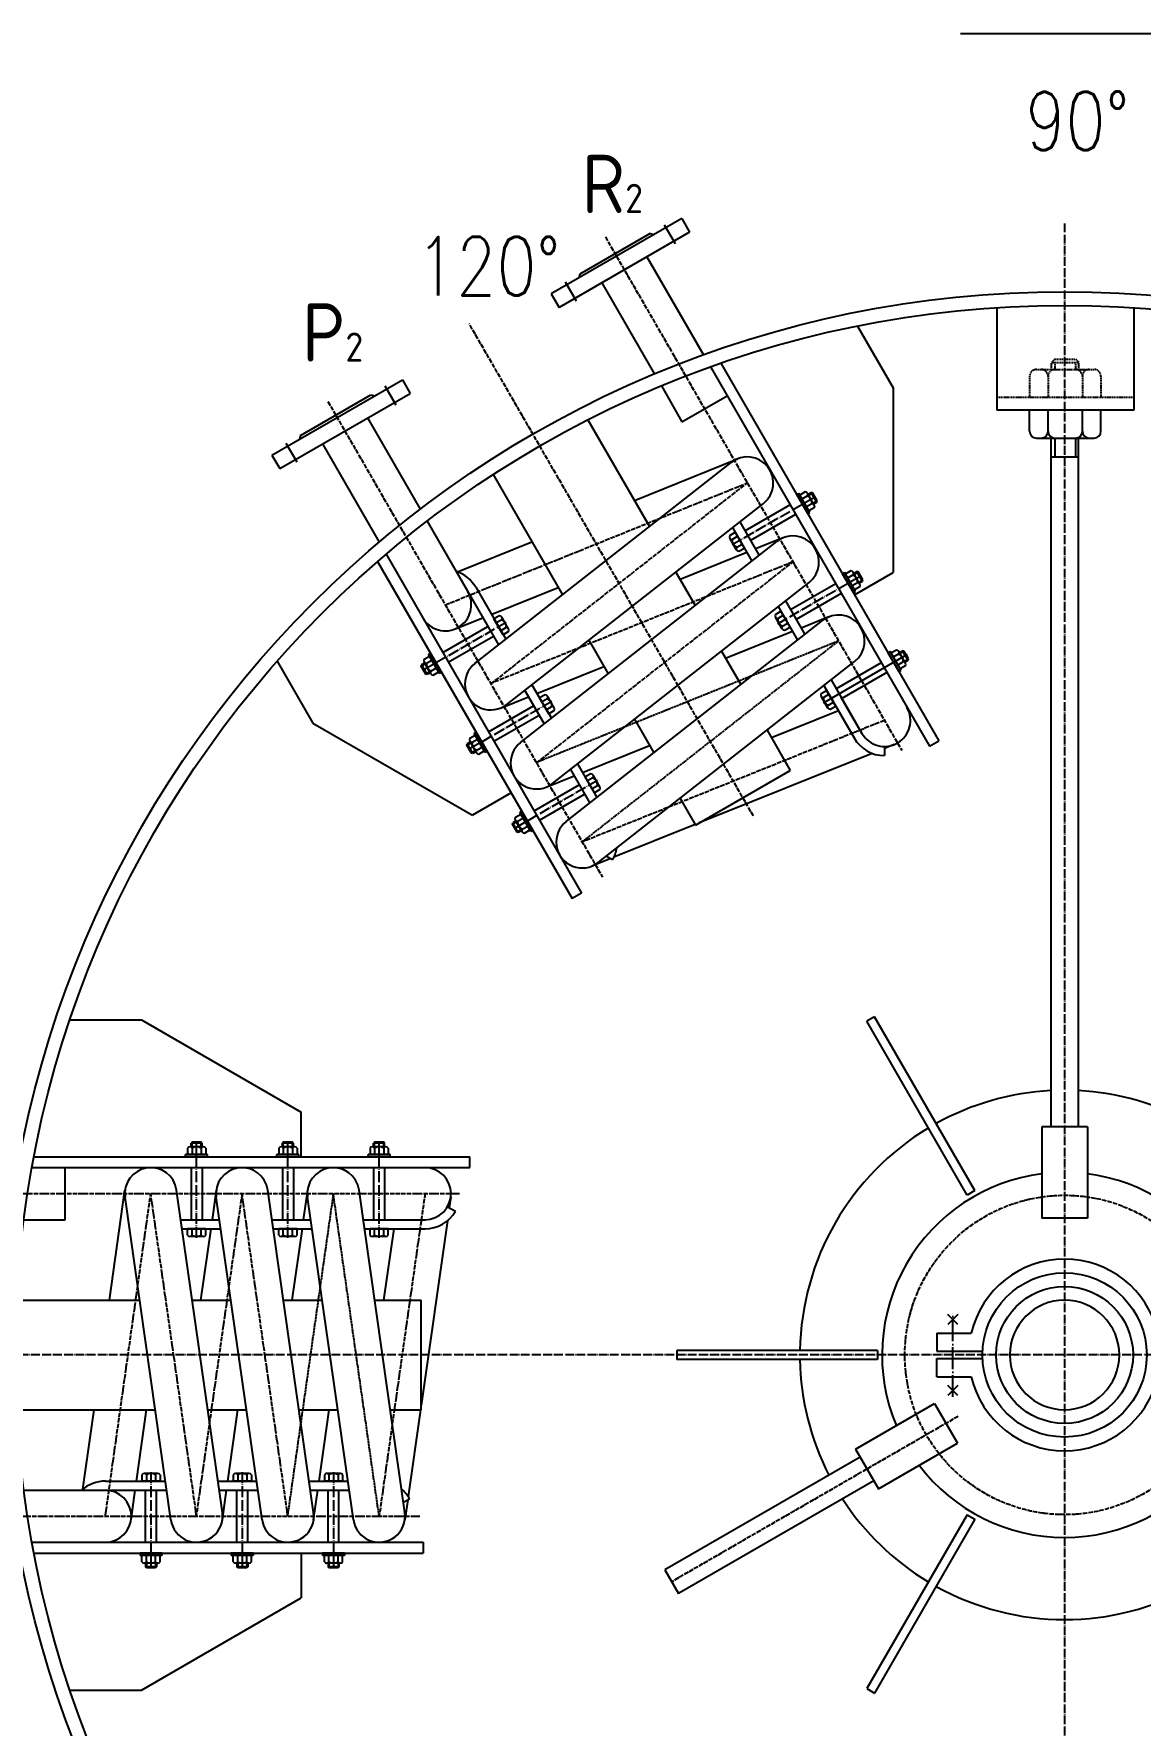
# Model space of a CAD drawing. Header units: millimetres. Extents: x 352 to 14123, y 79 to 19556.
# Drawn here: x 2579 to 3791, y 1736 to 3589 of the extents above; entities that cross this region are included whole.
import ezdxf

# ---------------------------------------------------------------- set-up
doc = ezdxf.new("R2010")
doc.units = ezdxf.units.MM
doc.linetypes.add('ACAD_ISO04W100', pattern=[30.5, 24, -3, 0.5, -3])
doc.linetypes.add('HIDDEN', pattern=[0.375, 0.25, -0.125])
for name, color, linetype in [('LAYER1', 1, 'ACAD_ISO04W100'), ('LAYER2', 2, 'Continuous'), ('LAYER3', 3, 'Continuous'), ('实线', 3, 'Continuous'), ('粗实线', 2, 'Continuous')]:
    doc.layers.add(name, color=color, linetype=linetype)
doc.styles.add('HZ', font='txt', dxfattribs={"bigfont": 'hztxt'})
doc.styles.get("Standard").update_dxf_attribs({"font": 'txt.shx', "bigfont": 'gbcbig.shx'})

msp = doc.modelspace()

# ---------------------------------------------------------------- linework, layer by layer
at = {"layer": 'LAYER1', "linetype": 'ACAD_ISO04W100'}
for p, q in [((3269.40967, 3379.74889), (3281.99884, 3357.94383)), ((3161.1565, 3317.24889), (3173.74566, 3295.44383)), ((2963.31649, 3203.02591), (2975.90565, 3181.22084)), ((2855.06331, 3140.52591), (2867.65247, 3118.72084))]:
    msp.add_line(p, q, dxfattribs=at)
at = {"layer": 'LAYER1', "ltscale": 0.4}
for p, q in [((3708.20804, 3381.00148), (3708.20804, 939.07916)), ((4964.19631, 2141.28186), (2447.81017, 2141.28186))]:
    msp.add_line(p, q, dxfattribs=at)
at = {"layer": 'LAYER1', "ltscale": 0.2}
for p, q in [((3205.0198, 3366.27542), (3529.8178, 2803.70879)), ((3367.24383, 2731.84919), (3055.93596, 3271.05025)), ((2901.0678, 3185.84381), (3201.87767, 2664.82581)), ((3029.63445, 2963.15982), (3360.60321, 3096.79706)), ((3079.63445, 2876.55728), (3360.60321, 3096.79706)), ((3410.60321, 3010.19452), (3079.38559, 2876.98832)), ((3129.63445, 2789.95474), (3410.60321, 3010.19452)), ((3510.85207, 2836.55839), (3179.63445, 2703.3522)), ((2395.73837, 2318.00484), (3045.33436, 2318.00484)), ((2657.15405, 1964.55888), (2706.90519, 2318.00484)), ((2757.15405, 1964.55888), (2706.90519, 2318.00484)), ((2806.90519, 2318.00484), (2756.65633, 1964.55888)), ((2857.15405, 1964.55888), (2806.90519, 2318.00484)), ((3007.40292, 2318.00484), (2957.15405, 1964.55888)), ((3591.51214, 2073.90745), (3277.8113, 1892.79218)), ((2400.02074, 1964.55888), (3001.64049, 1964.55888))]:
    msp.add_line(p, q, dxfattribs=at)
at = {"layer": 'LAYER1', "linetype": 'ACAD_ISO04W100', "ltscale": 0.5}
for p, q in [((3343.93615, 3029.15193), (3436.09813, 3082.36168)), ((3393.93615, 2942.54939), (3486.09813, 2995.75914)), ((3096.42595, 2943.98688), (3004.26396, 2890.77713)), ((3146.42595, 2857.38434), (3054.26396, 2804.17459)), ((3196.42595, 2770.7818), (3104.26396, 2717.57205)), ((2757.15405, 2269.74818), (2757.15405, 2376.16768)), ((2857.15405, 2269.74818), (2857.15405, 2376.16768)), ((2957.15405, 2269.74818), (2957.15405, 2376.16768)), ((2707.15405, 2012.81554), (2707.15405, 1906.39604)), ((2807.15405, 2012.81554), (2807.15405, 1906.39604)), ((2907.15405, 2012.81554), (2907.15405, 1906.39604))]:
    msp.add_line(p, q, dxfattribs=at)
at = {"layer": 'LAYER1', "ltscale": 0.1}
for p, q in [((3460.60321, 2923.59198), (3129.38559, 2790.38578)), ((3179.63445, 2703.3522), (3460.60321, 2923.59198)), ((2906.90519, 2318.00484), (2856.65633, 1964.55888)), ((2957.15405, 1964.55888), (2906.90519, 2318.00484))]:
    msp.add_line(p, q, dxfattribs=at)
at = {"layer": 'LAYER1'}
msp.add_line((3585.70804, 2095.29651), (3585.70804, 2186.83701), dxfattribs=at)
at = {"layer": 'LAYER1', "ltscale": 0.2}
msp.add_circle((3708.20804, 2141.28186), 175, dxfattribs=at)
at = {"layer": 'LAYER2', "color": 0, "ltscale": 0.08}
for p, q in [((3288.67474, 3386.38082), (3145.78055, 3303.88082)), ((3288.67474, 3386.38082), (3297.17474, 3371.65839)), ((3297.17474, 3371.65839), (3154.28055, 3289.15839)), ((3254.26577, 3369.9789), (3177.18951, 3325.4789)), ((3254.26577, 3369.9789), (3258.36385, 3368.88082)), ((3250.40936, 3344.65839), (3312.54545, 3237.03553)), ((3177.18951, 3325.4789), (3176.09143, 3321.38082)), ((3145.78055, 3303.88082), (3154.28055, 3289.15839)), ((3201.04592, 3316.15839), (3258.80675, 3216.1137)), ((3633.935, 3288.88088), (3633.935, 3176.48876)), ((3783.935, 3288.88088), (3783.935, 3176.48876)), ((3481.33632, 3268.68118), (3520.45817, 3200.92013)), ((3331.67962, 3227.89418), (3570.47115, 2814.29512)), ((2839.68736, 3127.15784), (2982.58155, 3209.65784)), ((2982.58155, 3209.65784), (2991.08155, 3194.93541)), ((3320.16619, 3223.83602), (3560.07885, 2808.29512)), ((2848.18736, 3112.43541), (2991.08155, 3194.93541)), ((2871.09632, 3148.75592), (2948.17258, 3193.25592)), ((2948.17258, 3193.25592), (2952.27066, 3192.15784)), ((3266.36901, 3203.01547), (3288.99527, 3163.82564)), ((3288.99527, 3163.82564), (3338.35872, 3192.32564)), ((3520.45817, 3200.92013), (3520.45817, 2998.75216)), ((3783.935, 3176.48876), (3633.935, 3176.48876)), ((3669.83711, 3153.41261), (3669.83711, 3176.48876)), ((3690.16801, 3153.41261), (3690.16801, 3176.48876)), ((3727.70198, 3153.41261), (3727.70198, 3176.48876)), ((3748.03288, 3153.41261), (3748.03288, 3176.48876)), ((2944.31618, 3167.93541), (3002.07701, 3067.89071)), ((3185.95271, 3165.85463), (3253.42201, 3048.99437)), ((2871.09632, 3148.75592), (2869.99825, 3144.65784)), ((2894.95273, 3139.43541), (2957.08882, 3031.81255)), ((3677.33711, 3145.91261), (3740.53288, 3145.91261)), ((3693.20804, 3145.91261), (3693.20804, 2391.28186)), ((3723.20804, 3145.91261), (3723.20804, 2391.28186)), ((2839.68736, 3127.15784), (2848.18736, 3112.43541)), ((3062.05229, 2898.98756), (3343.02104, 3119.22733)), ((3236.91268, 3077.58936), (3349.93261, 3123.22409)), ((3693.20806, 3125.53265), (3723.20804, 3125.53265)), ((3082.02966, 3105.85463), (3158.02907, 2974.21979)), ((3414.80167, 3083.92257), (3416.96673, 3085.17257)), ((3426.80167, 3063.13796), (3414.80167, 3083.92257)), ((3428.96673, 3064.38796), (3416.96673, 3085.17257)), ((3423.94231, 3086.89052), (3417.96673, 3083.44052)), ((3426.44231, 3082.56039), (3420.46673, 3079.11039)), ((3433.98583, 3072.48189), (3426.48583, 3085.47227)), ((3427.23583, 3084.17323), (3430.69994, 3086.17323)), ((3427.73583, 3083.30721), (3431.19994, 3085.30721)), ((3432.06596, 3085.80721), (3430.69994, 3086.17323)), ((3436.69994, 3075.78093), (3430.69994, 3086.17323)), ((3437.06596, 3077.14695), (3432.06596, 3085.80721)), ((3432.73583, 3074.64695), (3436.19994, 3076.64695)), ((3434.51751, 3081.44911), (3434.56596, 3081.47708)), ((3436.69994, 3075.78093), (3437.06596, 3077.14695)), ((3097.21662, 2854.127), (3378.18538, 3074.36678)), ((3407.40936, 3072.72642), (3358.04592, 3044.22642)), ((3413.40936, 3062.33411), (3364.04592, 3033.83411)), ((3431.44231, 3073.90014), (3425.46673, 3070.45014)), ((3426.80167, 3063.13796), (3428.96673, 3064.38796)), ((3433.94231, 3069.57001), (3427.96673, 3066.12001)), ((3433.23583, 3073.78093), (3436.69994, 3075.78093)), ((3009.63927, 3054.79249), (3054.31618, 2977.40982)), ((3009.63927, 3054.79249), (3087.89699, 2919.24615)), ((3341.41009, 3039.24052), (3347.38566, 3042.69052)), ((3344.39126, 3047.87697), (3365.60468, 3011.13425)), ((3357.38566, 3025.37001), (3347.38566, 3042.69052)), ((3352.34067, 3054.10819), (3373.5541, 3017.36546)), ((3042.9655, 2999.27814), (3124.54402, 3032.21759)), ((3112.05229, 2812.38502), (3393.02104, 3032.62479)), ((3348.86656, 3023.33826), (3341.36656, 3036.32864)), ((3348.11656, 3024.63729), (3342.11656, 3035.0296)), ((3343.91009, 3034.91039), (3349.88566, 3038.36039)), ((3348.91009, 3026.25014), (3354.88566, 3029.70014)), ((3351.41009, 3021.92001), (3357.38566, 3025.37001)), ((3399.9691, 3036.63626), (3369.5023, 3024.38339)), ((2955.43837, 3010.6712), (3168.62489, 2641.42133)), ((2964.70956, 3018.61304), (3179.01719, 2647.42133)), ((3360.1312, 3020.6146), (3286.82769, 2991.13404)), ((3147.21662, 2767.52446), (3428.18538, 2987.76424)), ((3282.20859, 2999.13455), (3303.42201, 2962.39182)), ((3457.40936, 2986.12388), (3408.04592, 2957.62388)), ((3464.80167, 2997.32003), (3466.96673, 2998.57003)), ((3476.80167, 2976.53542), (3464.80167, 2997.32003)), ((3478.96673, 2977.78542), (3466.96673, 2998.57003)), ((3473.94231, 3000.28798), (3467.96673, 2996.83798)), ((3476.44231, 2995.95785), (3470.46673, 2992.50785)), ((3481.44231, 2987.2976), (3475.46673, 2983.8476)), ((3483.98583, 2985.87935), (3476.48583, 2998.86973)), ((3477.23583, 2997.57069), (3480.69994, 2999.57069)), ((3477.73583, 2996.70467), (3481.19994, 2998.70467)), ((3478.09566, 2974.29416), (3520.45817, 2998.75216)), ((3486.69994, 2989.17839), (3480.69994, 2999.57069)), ((3482.06596, 2999.20467), (3480.69994, 2999.57069)), ((3487.06596, 2990.54441), (3482.06596, 2999.20467)), ((3482.73583, 2988.04441), (3486.19994, 2990.04441)), ((3483.23583, 2987.17839), (3486.69994, 2989.17839)), ((3484.51751, 2994.84657), (3484.56596, 2994.87454)), ((3486.69994, 2989.17839), (3487.06596, 2990.54441)), ((3062.97643, 2982.40982), (3095.8464, 2925.47737)), ((3080.07655, 2952.79156), (3153.32498, 2982.36751)), ((3402.34067, 2967.50565), (3423.5541, 2930.76292)), ((3463.40936, 2975.73157), (3414.04592, 2947.23157)), ((3476.80167, 2976.53542), (3478.96673, 2977.78542)), ((3483.94231, 2982.96747), (3477.96673, 2979.51747)), ((3040.30506, 2936.73278), (3070.71249, 2949.01058)), ((3088.95201, 2951.2188), (3082.97643, 2947.7688)), ((3092.97643, 2930.4483), (3082.97643, 2947.7688)), ((3091.45201, 2946.88868), (3085.47643, 2943.43868)), ((3098.99553, 2936.81018), (3091.49553, 2949.80056)), ((3098.24553, 2938.10922), (3092.24553, 2948.50152)), ((3398.86656, 2936.73572), (3391.36656, 2949.7261)), ((3391.41009, 2952.63798), (3397.38566, 2956.08798)), ((3398.11656, 2938.03475), (3392.11656, 2948.42706)), ((3393.91009, 2948.30785), (3399.88566, 2951.75785)), ((3394.39126, 2961.27443), (3415.60468, 2924.53171)), ((3407.38566, 2938.76747), (3397.38566, 2956.08798)), ((3449.9691, 2950.03372), (3419.5023, 2937.78085)), ((3026.95273, 2910.8047), (3076.31618, 2939.3047)), ((3032.95273, 2900.4124), (3082.31618, 2928.9124)), ((3096.45201, 2938.22842), (3090.47643, 2934.77842)), ((3098.95201, 2933.8983), (3092.97643, 2930.4483)), ((3162.05229, 2725.78248), (3443.02104, 2946.02225)), ((3410.1312, 2934.01206), (3336.82769, 2904.5315)), ((3398.91009, 2939.6476), (3404.88566, 2943.0976)), ((3401.41009, 2935.31747), (3407.38566, 2938.76747)), ((3013.56043, 2910.00086), (3011.39536, 2908.75086)), ((3025.56043, 2889.21625), (3013.56043, 2910.00086)), ((3186.81565, 2924.35997), (3208.02907, 2887.61725)), ((3332.20859, 2912.53201), (3353.42201, 2875.78928)), ((3514.80167, 2910.71749), (3516.96673, 2911.96749)), ((3526.80167, 2889.93288), (3514.80167, 2910.71749)), ((3528.96673, 2891.18288), (3516.96673, 2911.96749)), ((3523.94231, 2913.68544), (3517.96673, 2910.23544)), ((3533.98583, 2899.27681), (3526.48583, 2912.26719)), ((3527.23583, 2910.96815), (3530.69994, 2912.96815)), ((3527.73583, 2910.10213), (3531.19994, 2912.10213)), ((3536.69994, 2902.57585), (3530.69994, 2912.96815)), ((3532.06596, 2912.60213), (3530.69994, 2912.96815)), ((3537.06596, 2903.94187), (3532.06596, 2912.60213)), ((2845.28745, 2901.45819), (2884.40931, 2833.69715)), ((3003.29613, 2895.99186), (3003.66216, 2897.35789)), ((3008.29613, 2887.33161), (3003.29613, 2895.99186)), ((3007.12626, 2899.35789), (3003.66216, 2897.35789)), ((3009.66216, 2886.96558), (3003.66216, 2897.35789)), ((3007.62626, 2898.49186), (3004.16216, 2896.49186)), ((3005.84458, 2891.68971), (3005.79613, 2891.66173)), ((3013.87626, 2887.66654), (3006.37626, 2900.65692)), ((3006.41979, 2903.5688), (3012.39536, 2907.0188)), ((3008.91979, 2899.23868), (3014.89536, 2902.68868)), ((3023.39536, 2887.96625), (3011.39536, 2908.75086)), ((3013.91979, 2890.57842), (3019.89536, 2894.02842)), ((3130.07655, 2866.18902), (3203.32498, 2895.76497)), ((3197.21662, 2680.92192), (3478.18538, 2901.1617)), ((3443.93615, 2855.94685), (3536.09813, 2909.1566)), ((3507.40936, 2899.52134), (3458.04592, 2871.02134)), ((3526.44231, 2909.35531), (3520.46673, 2905.90531)), ((3531.44231, 2900.69506), (3525.46673, 2897.24506)), ((3526.80167, 2889.93288), (3528.96673, 2891.18288)), ((3533.94231, 2896.36493), (3527.96673, 2892.91493)), ((3532.73583, 2901.44187), (3536.19994, 2903.44187)), ((3533.23583, 2900.57585), (3536.69994, 2902.57585)), ((3534.51751, 2908.24403), (3534.56596, 2908.272)), ((3536.69994, 2902.57585), (3537.06596, 2903.94187)), ((3009.66216, 2886.96558), (3008.29613, 2887.33161)), ((3012.62626, 2889.83161), (3009.16216, 2887.83161)), ((3013.12626, 2888.96558), (3009.66216, 2886.96558)), ((3016.41979, 2886.2483), (3022.39536, 2889.6983)), ((3025.56043, 2889.21625), (3023.39536, 2887.96625)), ((3124.63298, 2875.61755), (3145.8464, 2838.87483)), ((3444.39126, 2874.67189), (3477.51009, 2817.30839)), ((3452.34067, 2880.9031), (3486.17035, 2822.30839)), ((3513.40936, 2889.12903), (3464.04592, 2860.62903)), ((3090.30506, 2850.13024), (3120.71249, 2862.40804)), ((3116.68357, 2869.38633), (3137.89699, 2832.64361)), ((3138.95201, 2864.61626), (3132.97643, 2861.16626)), ((3142.97643, 2843.84576), (3132.97643, 2861.16626)), ((3141.45201, 2860.28614), (3135.47643, 2856.83614)), ((3148.99553, 2850.20764), (3141.49553, 2863.19802)), ((3148.24553, 2851.50667), (3142.24553, 2861.89898)), ((3448.86656, 2850.13318), (3441.36656, 2863.12356)), ((3441.41009, 2866.03544), (3447.38566, 2869.48544)), ((3448.11656, 2851.43221), (3442.11656, 2861.82452)), ((3443.91009, 2861.70531), (3449.88566, 2865.15531)), ((3457.38566, 2852.16493), (3447.38566, 2869.48544)), ((3448.91009, 2853.04506), (3454.88566, 2856.49506)), ((3463.15363, 2862.17451), (3486.17035, 2822.30839)), ((3076.95273, 2824.20216), (3126.31618, 2852.70216)), ((3082.95273, 2813.80986), (3132.31618, 2842.30986)), ((3146.45201, 2851.62588), (3140.47643, 2848.17588)), ((3148.95201, 2847.29576), (3142.97643, 2843.84576)), ((3236.81565, 2837.75743), (3258.02907, 2801.01471)), ((3460.38006, 2846.97848), (3387.07655, 2817.49791)), ((3451.41009, 2848.71493), (3457.38566, 2852.16493)), ((2884.40931, 2833.69715), (3059.49191, 2732.61317)), ((3056.41979, 2816.96626), (3062.39536, 2820.41626)), ((3063.56043, 2823.39831), (3061.39536, 2822.14831)), ((3073.39536, 2801.36371), (3061.39536, 2822.14831)), ((3075.56043, 2802.61371), (3063.56043, 2823.39831)), ((3382.20859, 2825.92947), (3407.66957, 2781.82977)), ((3053.29613, 2809.38932), (3053.66216, 2810.75535)), ((3058.29613, 2800.72907), (3053.29613, 2809.38932)), ((3057.12626, 2812.75535), (3053.66216, 2810.75535)), ((3059.66216, 2800.36304), (3053.66216, 2810.75535)), ((3057.62626, 2811.88932), (3054.16216, 2809.88932)), ((3055.84458, 2805.08716), (3055.79613, 2805.05919)), ((3063.87626, 2801.064), (3056.37626, 2814.05438)), ((3059.66216, 2800.36304), (3058.29613, 2800.72907)), ((3058.91979, 2812.63614), (3064.89536, 2816.08614)), ((3062.62626, 2803.22907), (3059.16216, 2801.22907)), ((3063.12626, 2802.36304), (3059.66216, 2800.36304)), ((3063.91979, 2803.97588), (3069.89536, 2807.42588)), ((3066.41979, 2799.64576), (3072.39536, 2803.09576)), ((3075.56043, 2802.61371), (3073.39536, 2801.36371)), ((3180.07655, 2779.58648), (3253.32498, 2809.16243)), ((3497.47118, 2800.45851), (3307.84664, 2724.19697)), ((3521.48618, 2810.11665), (3510.85207, 2805.83992)), ((3510.85207, 2808.05839), (3510.85207, 2798.05839)), ((3560.07885, 2808.29512), (3570.47115, 2814.29512)), ((3166.68357, 2782.78379), (3187.89699, 2746.04107)), ((3174.63298, 2789.01501), (3195.8464, 2752.27228)), ((3303.74652, 2721.82977), (3407.66957, 2781.82977)), ((3126.95273, 2737.59962), (3176.31618, 2766.09962)), ((3140.30506, 2763.5277), (3170.71249, 2775.8055)), ((3188.95201, 2778.01372), (3182.97643, 2774.56372)), ((3192.97643, 2757.24322), (3182.97643, 2774.56372)), ((3191.45201, 2773.6836), (3185.47643, 2770.2336)), ((3196.45201, 2765.02334), (3190.47643, 2761.57334)), ((3198.99553, 2763.6051), (3191.49553, 2776.59548)), ((3198.24553, 2764.90413), (3192.24553, 2775.29644)), ((3101.85442, 2757.07117), (3059.49191, 2732.61317)), ((3132.95273, 2727.20732), (3182.31618, 2755.70732)), ((3198.95201, 2760.69322), (3192.97643, 2757.24322)), ((3286.81565, 2751.15489), (3303.74652, 2721.82977)), ((3107.12626, 2726.1528), (3103.66216, 2724.1528)), ((3107.62626, 2725.28678), (3104.16216, 2723.28678)), ((3113.87626, 2714.46146), (3106.37626, 2727.45184)), ((3106.41979, 2730.36372), (3112.39536, 2733.81372)), ((3108.91979, 2726.0336), (3114.89536, 2729.4836)), ((3113.56043, 2736.79577), (3111.39536, 2735.54577)), ((3123.39536, 2714.76116), (3111.39536, 2735.54577)), ((3125.56043, 2716.01116), (3113.56043, 2736.79577)), ((3103.29613, 2722.78678), (3103.66216, 2724.1528)), ((3108.29613, 2714.12653), (3103.29613, 2722.78678)), ((3109.66216, 2713.7605), (3103.66216, 2724.1528)), ((3105.84458, 2718.48462), (3105.79613, 2718.45665)), ((3109.66216, 2713.7605), (3108.29613, 2714.12653)), ((3112.62626, 2716.62653), (3109.16216, 2714.62653)), ((3113.12626, 2715.7605), (3109.66216, 2713.7605)), ((3113.91979, 2717.37334), (3119.89536, 2720.82334)), ((3116.41979, 2713.04322), (3122.39536, 2716.49322)), ((3125.56043, 2716.01116), (3123.39536, 2714.76116)), ((3303.40998, 2722.41268), (3214.28356, 2686.5686)), ((3206.23743, 2687.99296), (3212.97643, 2684.1022)), ((3210.99515, 2685.24609), (3190.26856, 2676.91046)), ((3179.01719, 2647.42133), (3168.62489, 2641.42133)), ((2618.41573, 2508.50484), (2696.65944, 2508.50484)), ((2696.65944, 2508.50484), (2871.74204, 2407.42086)), ((3601.37787, 2316.31714), (3491.37787, 2506.84273)), ((3610.03813, 2321.31714), (3500.03813, 2511.84273)), ((2871.74204, 2358.50484), (2871.74204, 2407.42086)), ((3733.20804, 2391.28186), (3683.20804, 2391.28186)), ((3683.20804, 2391.28186), (3683.20804, 2291.28186)), ((3733.20804, 2391.28186), (3733.20804, 2291.28186)), ((2752.15405, 2374.39848), (2751.15405, 2373.39848)), ((2763.15405, 2373.39848), (2751.15405, 2373.39848)), ((2751.15405, 2369.39848), (2751.15405, 2373.39848)), ((2762.15405, 2374.39848), (2752.15405, 2374.39848)), ((2752.15405, 2369.39848), (2752.15405, 2373.39848)), ((2757.15405, 2374.34253), (2757.15405, 2374.39848)), ((2763.15405, 2373.39848), (2762.15405, 2374.39848)), ((2762.15405, 2369.39848), (2762.15405, 2373.39848)), ((2763.15405, 2369.39848), (2763.15405, 2373.39848)), ((2852.15405, 2374.39848), (2851.15405, 2373.39848)), ((2851.15405, 2369.39848), (2851.15405, 2373.39848)), ((2863.15405, 2373.39848), (2851.15405, 2373.39848)), ((2862.15405, 2374.39848), (2852.15405, 2374.39848)), ((2852.15405, 2369.39848), (2852.15405, 2373.39848)), ((2857.15405, 2374.34253), (2857.15405, 2374.39848)), ((2863.15405, 2373.39848), (2862.15405, 2374.39848)), ((2862.15405, 2369.39848), (2862.15405, 2373.39848)), ((2863.15405, 2369.39848), (2863.15405, 2373.39848)), ((2952.15405, 2374.39848), (2951.15405, 2373.39848)), ((2963.15405, 2373.39848), (2951.15405, 2373.39848)), ((2951.15405, 2369.39848), (2951.15405, 2373.39848)), ((2962.15405, 2374.39848), (2952.15405, 2374.39848)), ((2952.15405, 2369.39848), (2952.15405, 2373.39848)), ((2957.15405, 2374.34253), (2957.15405, 2374.39848)), ((2963.15405, 2373.39848), (2962.15405, 2374.39848)), ((2962.15405, 2369.39848), (2962.15405, 2373.39848)), ((2963.15405, 2369.39848), (2963.15405, 2373.39848)), ((2578.90995, 2358.50484), (3056.49302, 2358.50484)), ((2769.15405, 2361.00484), (2745.15405, 2361.00484)), ((2745.15405, 2358.50484), (2745.15405, 2361.00484)), ((2769.15405, 2358.50484), (2745.15405, 2358.50484)), ((2747.15405, 2367.90484), (2747.15405, 2361.00484)), ((2764.65405, 2369.39848), (2749.65405, 2369.39848)), ((2752.15405, 2367.90484), (2752.15405, 2361.00484)), ((2762.15405, 2367.90484), (2762.15405, 2361.00484)), ((2767.15405, 2367.90484), (2767.15405, 2361.00484)), ((2769.15405, 2358.50484), (2769.15405, 2361.00484)), ((2869.15405, 2361.00484), (2845.15405, 2361.00484)), ((2845.15405, 2358.50484), (2845.15405, 2361.00484)), ((2869.15405, 2358.50484), (2845.15405, 2358.50484)), ((2847.15405, 2367.90484), (2847.15405, 2361.00484)), ((2864.65405, 2369.39848), (2849.65405, 2369.39848)), ((2852.15405, 2367.90484), (2852.15405, 2361.00484)), ((2862.15405, 2367.90484), (2862.15405, 2361.00484)), ((2867.15405, 2367.90484), (2867.15405, 2361.00484)), ((2869.15405, 2358.50484), (2869.15405, 2361.00484)), ((2969.15405, 2361.00484), (2945.15405, 2361.00484)), ((2945.15405, 2358.50484), (2945.15405, 2361.00484)), ((2969.15405, 2358.50484), (2945.15405, 2358.50484)), ((2947.15405, 2367.90484), (2947.15405, 2361.00484)), ((2964.65405, 2369.39848), (2949.65405, 2369.39848)), ((2952.15405, 2367.90484), (2952.15405, 2361.00484)), ((2962.15405, 2367.90484), (2962.15405, 2361.00484)), ((2967.15405, 2367.90484), (2967.15405, 2361.00484)), ((2969.15405, 2358.50484), (2969.15405, 2361.00484)), ((3056.49302, 2346.50484), (3056.49302, 2358.50484)), ((2576.66771, 2346.50484), (3056.49302, 2346.50484)), ((2613.05277, 2289.50484), (2613.05277, 2346.50484)), ((2751.15405, 2346.50484), (2751.15405, 2289.50484)), ((2763.15405, 2346.50484), (2763.15405, 2289.50484)), ((2851.15405, 2346.50484), (2851.15405, 2289.50484)), ((2863.15405, 2346.50484), (2863.15405, 2289.50484)), ((2951.15405, 2346.50484), (2951.15405, 2289.50484)), ((2963.15405, 2346.50484), (2963.15405, 2289.50484)), ((2661.69428, 2201.28186), (2678.6834, 2321.97735)), ((2785.37033, 1968.57034), (2735.12147, 2322.01631)), ((2778.68892, 2322.01631), (2774.06681, 2289.50484)), ((2885.37033, 1968.57034), (2835.12147, 2322.01631)), ((2878.68892, 2322.01631), (2874.06681, 2289.50484)), ((2985.37033, 1968.57034), (2935.12147, 2322.01631)), ((2728.93778, 1960.54741), (2678.68892, 2313.99338)), ((2828.93778, 1960.54741), (2778.68892, 2313.99338)), ((2928.93778, 1960.54741), (2878.68892, 2313.99338)), ((3032.08464, 2303.75484), (3040.7449, 2298.75484)), ((3035.61919, 2313.99338), (3034.0059, 2302.6456)), ((2567.80024, 2289.50484), (2613.05277, 2289.50484)), ((2739.74357, 2289.50484), (2782.17041, 2289.50484)), ((2741.16525, 2279.50484), (2783.5921, 2279.50484)), ((2767.15405, 2279.50484), (2747.15405, 2279.50484)), ((2747.15405, 2272.60484), (2747.15405, 2279.50484)), ((2752.15405, 2272.60484), (2752.15405, 2279.50484)), ((2772.64513, 2279.50484), (2761.52429, 2201.28186)), ((2762.15405, 2272.60484), (2762.15405, 2279.50484)), ((2767.15405, 2272.60484), (2767.15405, 2279.50484)), ((2839.74357, 2289.50484), (2882.17041, 2289.50484)), ((2841.16525, 2279.50484), (2883.5921, 2279.50484)), ((2847.15405, 2272.60484), (2847.15405, 2279.50484)), ((2867.15405, 2279.50484), (2847.15405, 2279.50484)), ((2852.15405, 2272.60484), (2852.15405, 2279.50484)), ((2872.64513, 2279.50484), (2861.52429, 2201.28186)), ((2862.15405, 2272.60484), (2862.15405, 2279.50484)), ((2867.15405, 2272.60484), (2867.15405, 2279.50484)), ((2939.74357, 2289.50484), (3007.40292, 2289.50484)), ((2941.16525, 2279.50484), (3007.40292, 2279.50484)), ((2967.15405, 2279.50484), (2947.15405, 2279.50484)), ((2947.15405, 2272.60484), (2947.15405, 2279.50484)), ((2952.15405, 2272.60484), (2952.15405, 2279.50484)), ((2961.36949, 2289.50484), (3007.40292, 2289.50484)), ((2973.14285, 2279.50484), (2962.02201, 2201.28186)), ((2962.15405, 2272.60484), (2962.15405, 2279.50484)), ((2967.15405, 2272.60484), (2967.15405, 2279.50484)), ((3031.97589, 2288.36671), (3003.20804, 2086.01627)), ((3733.20804, 2291.28186), (3683.20804, 2291.28186)), ((2764.65405, 2271.11121), (2749.65405, 2271.11121)), ((2763.15405, 2271.11121), (2751.15405, 2271.11121)), ((2864.65405, 2271.11121), (2849.65405, 2271.11121)), ((2863.15405, 2271.11121), (2851.15405, 2271.11121)), ((2964.65405, 2271.11121), (2949.65405, 2271.11121)), ((2963.15405, 2271.11121), (2951.15405, 2271.11121)), ((2559.77433, 2201.28186), (2694.71294, 2201.28186)), ((2752.28609, 2201.28186), (2794.71294, 2201.28186)), ((2852.28609, 2201.28186), (2894.71294, 2201.28186)), ((2952.28609, 2201.28186), (3003.20804, 2201.28186)), ((3003.20804, 2081.28186), (3003.20804, 2201.28186)), ((3591.25952, 2174.61294), (3580.15656, 2185.7159)), ((3591.25952, 2185.7159), (3580.15656, 2174.61294)), ((3568.20804, 2165.28186), (3605.98769, 2165.28186)), ((3568.20804, 2165.28186), (3568.20804, 2145.28186)), ((3283.20796, 2146.28186), (3283.20796, 2136.28186)), ((3503.20796, 2146.28186), (3283.20796, 2146.28186)), ((3503.20796, 2136.28186), (3283.20796, 2136.28186)), ((3503.20796, 2146.28186), (3503.20796, 2136.28186)), ((3568.20804, 2145.28186), (3618.29697, 2145.28186)), ((3568.20804, 2137.28186), (3618.29697, 2137.28186)), ((3568.20804, 2117.28186), (3568.20804, 2137.28186)), ((3568.20804, 2117.28186), (3605.98769, 2117.28186)), ((3591.25952, 2096.84782), (3580.15656, 2107.95078)), ((3591.25952, 2107.95078), (3580.15656, 2096.84782)), ((2559.77433, 2081.28186), (2711.77315, 2081.28186)), ((2632.54019, 1994.16306), (2644.80305, 2081.28186)), ((2691.35428, 2003.05888), (2702.36496, 2081.28186)), ((2769.34631, 2081.28186), (2811.77315, 2081.28186)), ((2791.35428, 2003.05888), (2802.36496, 2081.28186)), ((2869.34631, 2081.28186), (2911.77315, 2081.28186)), ((2891.35428, 2003.05888), (2902.36496, 2081.28186)), ((2969.34631, 2081.28186), (3003.20804, 2081.28186)), ((3002.53496, 2081.28186), (2989.01363, 1986.17408)), ((3479.20169, 2037.93249), (3565.80423, 2087.93249)), ((3565.80423, 2087.93249), (3590.80423, 2044.63122)), ((3504.20169, 1994.63122), (3590.80423, 2044.63122)), ((3484.20169, 2029.27224), (3270.3113, 1905.78256)), ((3479.20169, 2037.93249), (3504.20169, 1994.63122)), ((2657.15405, 2003.05888), (2722.89399, 2003.05888)), ((2697.15405, 2009.95888), (2697.15405, 2003.05888)), ((2717.15405, 2003.05888), (2697.15405, 2003.05888)), ((2714.65405, 2011.45251), (2699.65405, 2011.45251)), ((2713.15405, 2011.45251), (2701.15405, 2011.45251)), ((2702.15405, 2009.95888), (2702.15405, 2003.05888)), ((2712.15405, 2009.95888), (2712.15405, 2003.05888)), ((2717.15405, 2009.95888), (2717.15405, 2003.05888)), ((2780.46715, 2003.05888), (2822.89399, 2003.05888)), ((2797.15405, 2009.95888), (2797.15405, 2003.05888)), ((2817.15405, 2003.05888), (2797.15405, 2003.05888)), ((2814.65405, 2011.45251), (2799.65405, 2011.45251)), ((2813.15405, 2011.45251), (2801.15405, 2011.45251)), ((2802.15405, 2009.95888), (2802.15405, 2003.05888)), ((2812.15405, 2009.95888), (2812.15405, 2003.05888)), ((2817.15405, 2009.95888), (2817.15405, 2003.05888)), ((2880.46715, 2003.05888), (2922.89399, 2003.05888)), ((2897.15405, 2009.95888), (2897.15405, 2003.05888)), ((2917.15405, 2003.05888), (2897.15405, 2003.05888)), ((2914.65405, 2011.45251), (2899.65405, 2011.45251)), ((2913.15405, 2011.45251), (2901.15405, 2011.45251)), ((2902.15405, 2009.95888), (2902.15405, 2003.05888)), ((2912.15405, 2009.95888), (2912.15405, 2003.05888)), ((2917.15405, 2009.95888), (2917.15405, 2003.05888)), ((3499.20169, 2003.29148), (3285.3113, 1879.8018)), ((2567.80024, 1993.05888), (2724.31567, 1993.05888)), ((2685.37584, 1960.58637), (2689.94668, 1993.05888)), ((2701.15405, 1936.05888), (2701.15405, 1993.05888)), ((2713.15405, 1936.05888), (2713.15405, 1993.05888)), ((2781.88883, 1993.05888), (2824.31567, 1993.05888)), ((2785.37584, 1960.58637), (2789.94668, 1993.05888)), ((2801.15405, 1936.05888), (2801.15405, 1993.05888)), ((2813.15405, 1936.05888), (2813.15405, 1993.05888)), ((2881.88883, 1993.05888), (2924.31567, 1993.05888)), ((2885.37584, 1960.58637), (2889.94668, 1993.05888)), ((2901.15405, 1936.05888), (2901.15405, 1993.05888)), ((2913.15405, 1936.05888), (2913.15405, 1993.05888)), ((2983.75703, 1979.91811), (2990.49603, 1983.80888)), ((3601.37787, 1966.24658), (3491.37787, 1775.72099)), ((3610.03813, 1961.24658), (3500.03813, 1770.72099)), ((2576.66771, 1936.05888), (3005.28298, 1936.05888)), ((3005.28298, 1936.05888), (3005.28298, 1924.05888)), ((2578.90995, 1924.05888), (3005.28298, 1924.05888)), ((2719.15405, 1924.05888), (2695.15405, 1924.05888)), ((2695.15405, 1924.05888), (2695.15405, 1921.55888)), ((2719.15405, 1921.55888), (2695.15405, 1921.55888)), ((2697.15405, 1914.65888), (2697.15405, 1921.55888)), ((2714.65405, 1913.16524), (2699.65405, 1913.16524)), ((2701.15405, 1913.16524), (2701.15405, 1909.16524)), ((2702.15405, 1908.16524), (2701.15405, 1909.16524)), ((2713.15405, 1909.16524), (2701.15405, 1909.16524)), ((2702.15405, 1914.65888), (2702.15405, 1921.55888)), ((2702.15405, 1913.16524), (2702.15405, 1909.16524)), ((2712.15405, 1914.65888), (2712.15405, 1921.55888)), ((2712.15405, 1913.16524), (2712.15405, 1909.16524)), ((2713.15405, 1909.16524), (2712.15405, 1908.16524)), ((2713.15405, 1913.16524), (2713.15405, 1909.16524)), ((2717.15405, 1914.65888), (2717.15405, 1921.55888)), ((2719.15405, 1924.05888), (2719.15405, 1921.55888)), ((2795.15405, 1924.05888), (2795.15405, 1921.55888)), ((2819.15405, 1924.05888), (2795.15405, 1924.05888)), ((2819.15405, 1921.55888), (2795.15405, 1921.55888)), ((2797.15405, 1914.65888), (2797.15405, 1921.55888)), ((2814.65405, 1913.16524), (2799.65405, 1913.16524)), ((2801.15405, 1913.16524), (2801.15405, 1909.16524)), ((2813.15405, 1909.16524), (2801.15405, 1909.16524)), ((2802.15405, 1908.16524), (2801.15405, 1909.16524)), ((2802.15405, 1914.65888), (2802.15405, 1921.55888)), ((2802.15405, 1913.16524), (2802.15405, 1909.16524)), ((2812.15405, 1914.65888), (2812.15405, 1921.55888)), ((2812.15405, 1913.16524), (2812.15405, 1909.16524)), ((2813.15405, 1909.16524), (2812.15405, 1908.16524)), ((2813.15405, 1913.16524), (2813.15405, 1909.16524)), ((2817.15405, 1914.65888), (2817.15405, 1921.55888)), ((2819.15405, 1924.05888), (2819.15405, 1921.55888)), ((2871.74204, 1924.05888), (2871.74204, 1875.14286)), ((2919.15405, 1924.05888), (2895.15405, 1924.05888)), ((2895.15405, 1924.05888), (2895.15405, 1921.55888)), ((2919.15405, 1921.55888), (2895.15405, 1921.55888)), ((2897.15405, 1914.65888), (2897.15405, 1921.55888)), ((2914.65405, 1913.16524), (2899.65405, 1913.16524)), ((2901.15405, 1913.16524), (2901.15405, 1909.16524)), ((2902.15405, 1908.16524), (2901.15405, 1909.16524)), ((2913.15405, 1909.16524), (2901.15405, 1909.16524)), ((2902.15405, 1914.65888), (2902.15405, 1921.55888)), ((2902.15405, 1913.16524), (2902.15405, 1909.16524)), ((2912.15405, 1914.65888), (2912.15405, 1921.55888)), ((2912.15405, 1913.16524), (2912.15405, 1909.16524)), ((2913.15405, 1909.16524), (2912.15405, 1908.16524)), ((2913.15405, 1913.16524), (2913.15405, 1909.16524)), ((2917.15405, 1914.65888), (2917.15405, 1921.55888)), ((2919.15405, 1924.05888), (2919.15405, 1921.55888)), ((2712.15405, 1908.16524), (2702.15405, 1908.16524)), ((2707.15405, 1908.22118), (2707.15405, 1908.16524)), ((2812.15405, 1908.16524), (2802.15405, 1908.16524)), ((2807.15405, 1908.22118), (2807.15405, 1908.16524)), ((2912.15405, 1908.16524), (2902.15405, 1908.16524)), ((2907.15405, 1908.22118), (2907.15405, 1908.16524)), ((2696.65944, 1774.05888), (2871.74204, 1875.14286)), ((2618.41573, 1774.05888), (2696.65944, 1774.05888))]:
    msp.add_line(p, q, dxfattribs=at)
at = {"layer": 'LAYER2'}
for p, q in [((2944.31618, 3167.93541), (3002.07701, 3067.89071)), ((2567.80024, 1993.05888), (2657.15405, 1993.05888)), ((2988.51475, 1982.66498), (2985.37033, 1960.54741))]:
    msp.add_line(p, q, dxfattribs=at)
at = {"layer": 'LAYER2', "color": 0, "ltscale": 0.08}
for radius in [1165, 1150, 90, 75]:
    msp.add_circle((3708.20804, 2141.28186), radius, dxfattribs=at)
for centre, radius, start, end in [((3677.33711, 3153.41261), 7.5, 180, 270), ((3682.66801, 3153.41261), 7.5, 270, 0), ((3697.66801, 3153.41261), 7.5, 180, 270), ((3720.20198, 3153.41261), 7.5, 270, 0), ((3735.20198, 3153.41261), 7.5, 180, 270), ((3740.53288, 3153.41261), 7.5, 270, 0), ((3360.60321, 3096.79706), 28.5, 308.09142831, 128.09142831), ((3424.02716, 3084.05276), 2.83903, 328.28726513, 91.71273487), ((3422.35671, 3074.42807), 9.10093, 356.67450785, 63.32549215), ((3431.52716, 3071.06238), 2.83903, 328.28726525, 91.71273475), ((3343.82523, 3037.74815), 2.83903, 148.28726513, 271.71273487), ((3352.99569, 3034.38246), 9.10093, 176.67450785, 243.32549215), ((3351.32523, 3024.75777), 2.83903, 148.28726525, 271.71273475), ((3410.60321, 3010.19452), 28.5, 308.09142831, 128.09142831), ((3029.63445, 2963.15982), 38.5, 30, 72.24645384), ((3474.02716, 2997.45022), 2.83903, 328.28726513, 91.71273487), ((3472.35671, 2987.82552), 9.10093, 356.67450785, 63.32549215), ((3481.52716, 2984.45984), 2.83903, 328.28726525, 91.71273475), ((3029.63445, 2963.15982), 28.5, 210, 30), ((3089.03686, 2948.38104), 2.83903, 328.28726513, 91.71273487), ((3087.36641, 2938.75635), 9.10093, 356.67450785, 63.32549215), ((3393.82523, 2951.14561), 2.83903, 148.28726513, 271.71273487), ((3402.99569, 2947.77992), 9.10093, 176.67450785, 243.32549215), ((3460.60321, 2923.59198), 28.5, 308.09142831, 128.09142831), ((3096.53686, 2935.39066), 2.83903, 328.28726525, 91.71273475), ((3401.32523, 2938.15523), 2.83903, 148.28726525, 271.71273475), ((3524.02716, 2910.84768), 2.83903, 328.28726513, 91.71273487), ((3008.83493, 2902.07644), 2.83903, 148.28726513, 271.71273487), ((3018.00539, 2898.71075), 9.10093, 176.67450785, 243.32549215), ((3079.63445, 2876.55728), 28.5, 128.09142831, 308.09142831), ((3522.35671, 2901.22298), 9.10093, 356.67450785, 63.32549215), ((3531.52716, 2897.8573), 2.83903, 328.28726525, 91.71273475), ((3016.33493, 2889.08606), 2.83903, 148.28726525, 271.71273475), ((3139.03686, 2861.7785), 2.83903, 328.28726513, 91.71273487), ((3137.36641, 2852.15381), 9.10093, 356.67450785, 63.32549215), ((3443.82523, 2864.54307), 2.83903, 148.28726513, 271.71273487), ((3452.99569, 2861.17738), 9.10093, 176.67450785, 243.32549215), ((3146.53686, 2848.78812), 2.83903, 328.28726525, 91.71273475), ((3451.32523, 2851.55269), 2.83903, 148.28726525, 271.71273475), ((3510.85207, 2836.55839), 28.5, 210, 30), ((3058.83493, 2815.4739), 2.83903, 148.28726513, 271.71273487), ((3510.85207, 2836.55839), 38.5, 210, 270), ((3068.00539, 2812.10821), 9.10093, 176.67450785, 243.32549215), ((3066.33493, 2802.48352), 2.83903, 148.28726525, 271.71273475), ((3129.63445, 2789.95474), 28.5, 128.09142831, 308.09142831), ((3189.03686, 2775.17596), 2.83903, 328.28726513, 91.71273487), ((3187.36641, 2765.55127), 9.10093, 356.67450785, 63.32549215), ((3196.53686, 2762.18558), 2.83903, 328.28726525, 91.71273475), ((3108.83493, 2728.87136), 2.83903, 148.28726513, 271.71273487), ((3118.00539, 2725.50567), 9.10093, 176.67450785, 243.32549215), ((3179.63445, 2703.3522), 28.5, 128.09142831, 308.09142831), ((3116.33493, 2715.88098), 2.83903, 148.28726525, 271.71273475), ((3179.63445, 2703.3522), 38.5, 330, 350.33788216), ((3708.20804, 2141.28186), 290.00008, 92.96489699, 119.01209307), ((3708.20804, 2141.28186), 290.00008, 60.98790693, 87.03510301), ((3708.20804, 2141.28186), 290.00008, 120.98790693, 179.01209307), ((2749.65405, 2366.55945), 2.83903, 28.28726513, 151.71273487), ((2757.15405, 2360.30044), 9.10093, 56.67450785, 123.32549215), ((2764.65405, 2366.55945), 2.83903, 28.28726525, 151.71273475), ((2849.65405, 2366.55945), 2.83903, 28.28726513, 151.71273487), ((2857.15405, 2360.30044), 9.10093, 56.67450785, 123.32549215), ((2864.65405, 2366.55945), 2.83903, 28.28726525, 151.71273475), ((2949.65405, 2366.55945), 2.83903, 28.28726513, 151.71273487), ((2957.15405, 2360.30044), 9.10093, 56.67450785, 123.32549215), ((2964.65405, 2366.55945), 2.83903, 28.28726525, 151.71273475), ((2706.90519, 2318.00484), 28.5, 8.09142831, 188.09142831), ((2806.90519, 2318.00484), 28.5, 8.09142831, 188.09142831), ((2906.90519, 2318.00484), 28.5, 8.09142831, 188.09142831), ((3007.40292, 2318.00484), 28.5, 270, 90), ((3708.20804, 2141.28186), 200, 97.18075578, 202.81924422), ((3708.20804, 2141.28186), 200, 337.18075578, 82.81924422), ((3007.40292, 2318.00484), 38.5, 270, 330), ((2749.65405, 2273.95024), 2.83903, 208.28726513, 331.71273487), ((2757.15405, 2280.20924), 9.10093, 236.67450785, 303.32549215), ((2764.65405, 2273.95024), 2.83903, 208.28726525, 331.71273475), ((2849.65405, 2273.95024), 2.83903, 208.28726513, 331.71273487), ((2857.15405, 2280.20924), 9.10093, 236.67450785, 303.32549215), ((2864.65405, 2273.95024), 2.83903, 208.28726525, 331.71273475), ((2949.65405, 2273.95024), 2.83903, 208.28726513, 331.71273487), ((2957.15405, 2280.20924), 9.10093, 236.67450785, 303.32549215), ((2964.65405, 2273.95024), 2.83903, 208.28726525, 331.71273475), ((3708.20804, 2141.28186), 105, 13.21298036, 166.78701964), ((3708.20804, 2141.28186), 60, 90, 270), ((3708.20804, 2141.28186), 60, 270, 90), ((3708.20804, 2141.28186), 290.00008, 180.98790693, 207.03510301), ((3708.20804, 2141.28186), 105, 193.21298036, 346.78701964), ((3708.20804, 2141.28186), 200, 217.18075578, 322.81924422), ((2657.15405, 1964.55888), 38.5, 90, 132.24645384), ((2699.65405, 2008.61348), 2.83903, 28.28726513, 151.71273487), ((2707.15405, 2002.35448), 9.10093, 56.67450785, 123.32549215), ((2714.65405, 2008.61348), 2.83903, 28.28726525, 151.71273475), ((2799.65405, 2008.61348), 2.83903, 28.28726513, 151.71273487), ((2807.15405, 2002.35448), 9.10093, 56.67450785, 123.32549215), ((2814.65405, 2008.61348), 2.83903, 28.28726525, 151.71273475), ((2899.65405, 2008.61348), 2.83903, 28.28726513, 151.71273487), ((2907.15405, 2002.35448), 9.10093, 56.67450785, 123.32549215), ((2914.65405, 2008.61348), 2.83903, 28.28726525, 151.71273475), ((2657.15405, 1964.55888), 28.5, 270, 90), ((2957.15405, 1964.55888), 38.5, 30, 50.33788216), ((3708.20804, 2141.28186), 290.00008, 212.96489699, 239.01209307), ((2757.15405, 1964.55888), 28.5, 188.09142831, 8.09142831), ((2857.15405, 1964.55888), 28.5, 188.09142831, 8.09142831), ((2957.15405, 1964.55888), 28.5, 188.09142831, 8.09142831), ((2699.65405, 1916.00427), 2.83903, 208.28726513, 331.71273487), ((2707.15405, 1922.26327), 9.10093, 236.67450785, 303.32549215), ((2714.65405, 1916.00427), 2.83903, 208.28726525, 331.71273475), ((2799.65405, 1916.00427), 2.83903, 208.28726513, 331.71273487), ((2807.15405, 1922.26327), 9.10093, 236.67450785, 303.32549215), ((2814.65405, 1916.00427), 2.83903, 208.28726525, 331.71273475), ((2899.65405, 1916.00427), 2.83903, 208.28726513, 331.71273487), ((2907.15405, 1922.26327), 9.10093, 236.67450785, 303.32549215), ((2914.65405, 1916.00427), 2.83903, 208.28726525, 331.71273475), ((3708.20804, 2141.28186), 290.00008, 240.98790693, 299.01209307)]:
    msp.add_arc(centre, radius, start, end, dxfattribs=at)
at = {"layer": 'LAYER3', "linetype": 'ByBlock', "ltscale": 2}
for p, q in [((3820.75814, 3588.86613), (3594.16371, 3588.86613)), ((3270.3113, 1905.78256), (3285.3113, 1879.8018))]:
    msp.add_line(p, q, dxfattribs=at)
at = {"layer": 'LAYER3', "ltscale": 0.08}
for p, q in [((3697.68501, 3145.91261), (3697.68501, 3125.53265)), ((3720.18499, 3145.91261), (3720.18499, 3125.53265))]:
    msp.add_line(p, q, dxfattribs=at)
at = {"layer": '实线', "linetype": 'HIDDEN', "ltscale": 5}
for p, q in [((3697.68501, 3232.53423), (3693.93501, 3228.78424)), ((3693.93501, 3221.06491), (3693.93501, 3228.78424)), ((3693.93501, 3228.78424), (3723.93499, 3228.78424)), ((3697.68501, 3232.53423), (3720.18499, 3232.53423)), ((3697.68501, 3228.78424), (3697.68501, 3221.06491)), ((3723.93499, 3228.78424), (3720.18499, 3232.53423)), ((3720.18499, 3228.78424), (3720.18499, 3221.06491)), ((3723.93499, 3221.06491), (3723.93499, 3228.78424)), ((3669.83711, 3213.56491), (3669.83711, 3190.48876)), ((3677.33711, 3221.06491), (3740.53288, 3221.06491)), ((3690.16801, 3213.56491), (3690.16801, 3190.48876)), ((3727.70198, 3213.56491), (3727.70198, 3190.48876)), ((3748.03288, 3213.56491), (3748.03288, 3190.48876)), ((3783.935, 3190.48876), (3633.935, 3190.48876))]:
    msp.add_line(p, q, dxfattribs=at)
for centre, start, end in [((3677.33711, 3213.56491), 90, 180), ((3682.66801, 3213.56491), 0, 90), ((3697.66801, 3213.56491), 90, 180), ((3720.20198, 3213.56491), 0, 90), ((3735.20198, 3213.56491), 90, 180), ((3740.53288, 3213.56491), 0, 90)]:
    msp.add_arc(centre, 7.5, start, end, dxfattribs=at)
at = {"layer": '粗实线'}
for p, q in [((3500.03813, 2511.84273), (3491.37787, 2506.84273)), ((3610.03813, 2321.31714), (3601.37787, 2316.31714)), ((3601.37787, 1966.24658), (3610.03813, 1961.24658)), ((3491.37787, 1775.72099), (3500.03813, 1770.72099))]:
    msp.add_line(p, q, dxfattribs=at)

# ---------------------------------------------------------------- texts
at = {"width": 0.8}
for s, p in [('90%%d', (3665.22541, 3461.47636)), ('120%%d', (2997.79275, 3302.27701))]:
    msp.add_text(s, height=64, dxfattribs=at).set_placement(p)
at = {"layer": 'LAYER2', "linetype": 'ByBlock', "char_height": 64, "width": 570.3164912, "attachment_point": 1, "style": 'HZ'}
for s, insert in [('{\\Fisocp.shx|c0;R\\H0.5x;2}', (3179.18606, 3456.53771)), ('{\\Fisocp.shx|c0;P\\H0.5x;2}', (2872.7729, 3293.57743))]:
    msp.add_mtext(s, dxfattribs=dict(at, insert=insert))

doc.saveas('drawing.dxf')
